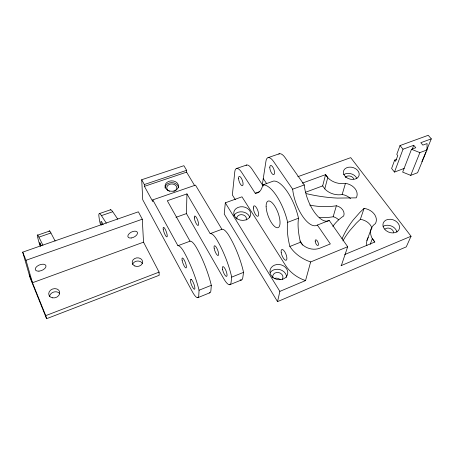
<?xml version="1.0" encoding="UTF-8"?>
<svg xmlns="http://www.w3.org/2000/svg" width="454" height="454" viewBox="0 0 454 454"><rect width="100%" height="100%" fill="white"/><g stroke="black" fill="none" stroke-linecap="round" stroke-linejoin="round"><path stroke-width="0.68" d="M394.679 160.086L391.609 168.479L394.486 172.077L403.021 149.218L413.736 145.291L415.773 147.72L411.5 149.292L402.664 172.117L410.717 175.363L417.589 172.724L426.976 149.968L427.072 143.56L422.856 145.11L420.807 142.704L431.3 138.856L428.23 135.298L400.002 145.564L396.779 154.36L397.766 155.569L395.655 161.289L394.679 160.086L396.66 159.354M194.721 185.743L186.6 172.14L186.645 170.318L183.881 165.699L141.705 179.739L142.738 199.766L192.303 291.621A14.38 3.416 68.8 0 0 198.761 295.56L199.062 290.225A41.076 9.511 69.1 0 0 195.237 277.462L194.062 274.171A41.076 9.511 69.1 0 0 185.879 255.477L185.408 254.626A18.41 4.37 69.3 0 0 178.388 245.688L177.928 245.71L152.76 199.874L195.498 185.124L221.898 229.276L222.454 229.219A17.984 5.346 69.1 0 1 230.11 237.641L230.604 238.458A40.151 11.645 68.9 0 1 238.872 256.606L240.007 259.824A40.151 11.645 68.9 0 1 243.554 272.355L242.776 277.763A14.051 4.177 68.6 0 1 240.149 279.806M186.946 193.898L210.191 233.651L210.718 233.6A18.098 5.096 69.2 0 1 218.215 242.158L218.703 242.986A40.395 11.089 68.9 0 1 226.949 261.277L228.095 264.517A40.395 11.089 68.9 0 1 231.71 277.11L231.058 282.496A14.136 3.978 68.7 0 1 223.918 278.949L186.435 213.59L186.946 193.898L167.293 200.742L190.039 241.188L190.527 241.153A18.296 4.648 69.2 0 1 197.728 249.944L198.205 250.784A40.82 10.107 69 0 1 206.411 269.33L207.574 272.599A40.82 10.107 69 0 1 211.32 285.299L210.889 290.651A14.29 3.626 68.8 0 1 209.243 292.807M278.784 154.037A12.962 5.17 70.8 0 1 285.033 157.544L304.276 184.937A27.325 11.713 69.4 0 0 314.276 211.99A27.325 11.713 69.4 0 0 329.207 220.417L347.69 246.732L310.649 261.952L305.542 280.583L302.33 279.358A34.544 28.159 16.2 0 1 285.572 265.442L241.971 196.82L225.309 202.825L224.248 214.055L277.542 301.621L406.273 246.868L411.046 236.25L350.726 157.646L297.813 176.708M277.542 301.621L279.863 291.377L225.309 202.825M350.55 198.648A12.224 9.398 16.2 0 0 342.157 194.511L340.358 194.766A15.538 11.713 15 0 1 325.178 189.318L322.663 185.907L325.575 174.648L302.33 183.127M324.78 188.853L327.743 177.616L325.575 174.648L328.151 178.082A15.833 11.787 14.8 0 0 343.638 183.598L345.466 183.342A12.468 9.466 16 0 1 356.254 197.853L337.401 198.086A117.972 82.435 12.3 0 1 306.382 193.631M319.508 217.642A56.722 42.676 13 0 0 331.721 217.001L333.162 216.745L336.38 205.736L334.91 205.991A57.806 42.931 12.9 0 1 309.764 205.083M342.157 194.511L345.466 183.342M341.351 265.539L347.69 246.732M342.901 240.87A144.23 111.168 31.1 0 1 349.648 230.791L356.35 223.13L360.334 219.339L364.091 208.397A12.604 9.721 18.6 0 1 375.407 223.623L374.062 224.634A16.997 13.138 21.2 0 0 372.002 238.123L374.794 242.039L344.717 254.512M366.934 240.529L371.599 227.891M370.214 244.331L372.348 238.691L374.794 242.039M412.215 149.213L413.736 145.291M410.717 175.363L419.882 152.606L426.976 149.968M421.874 161.72L425.914 151.925M426.454 150.614L431.3 138.856M364.091 208.397L360.039 212.217L353.24 219.929A147.374 112.359 30.5 0 0 342.015 238.832M279.863 291.377L305.542 280.583M340.982 265.692L411.046 236.25M197.728 297.699L209.754 292.824M229.758 284.72L241.38 280.01M199.062 290.225L211.32 285.299M231.71 277.11L243.554 272.355M263.155 185.363L262.389 184.211L265.987 160.971A13.047 5.005 70.7 0 1 273.592 161.516L292.654 189.193A27.507 11.344 69.4 0 0 302.716 216.427A27.507 11.344 69.4 0 0 317.352 225.059L330.347 243.934L319.951 248.145A14.284 11.481 15.1 0 1 300.463 242.249A48.453 19.698 67.5 0 1 298.499 218.192A32.234 12.23 69.3 0 0 273.444 181.095L262.832 184.892A32.421 11.838 69.3 0 1 287.654 222.352A48.754 19.085 67.6 0 0 289.856 246.465L300.883 242.084M317.352 225.059L329.207 220.417M46.586 318.702L159.172 275.3L159.093 272.122L143.532 242.169L142.284 219.208L138.368 211.808L22.7 252.146L30.202 278.041L46.586 318.702L45.729 315.632L29.266 274.812M287.654 222.352L298.499 218.192M45.729 315.632L159.093 272.122M394.486 172.077L404.213 168.4M177.928 245.71L190.039 241.188M210.191 233.651L221.898 229.276M305.389 192.309L322.663 185.907M143.532 242.169L32.467 282.746L26.003 260.284L22.7 252.146M292.654 189.193L304.276 184.937M235.348 199.715L232.352 194.942L234.792 171.743A13.268 4.529 70.6 0 1 241.795 172.548L255.244 193.239L259.75 191.616M175.965 217.341L186.435 213.59M26.003 260.284L142.284 219.208M236.585 168.474L246.641 165.012M268.07 157.646L279.403 153.753M50.933 232.993A15.521 1.396 70 0 0 49.713 231.018L37.761 235.121A15.612 1.152 69.9 0 1 38.913 237.13L50.933 232.993L55.133 241.017M100.504 224.605A15.181 2.378 70.1 0 1 99.278 218.993L98.853 215.826A15.135 2.384 70.1 0 1 101.435 215.616L112.734 211.729L117.768 219.163M99.386 213.601L110.589 209.765M152.76 199.874L152.822 201.667L144.423 186.344L186.6 172.14M144.423 186.344L144.332 184.528L186.645 170.318M310.649 261.952L307.307 260.692A35.826 28.625 15.8 0 1 289.856 246.465M411.5 149.292L419.882 152.606M400.002 145.564L403.021 149.218M263.263 178.57L266.748 183.791M300.02 240.989L302.75 245.103M263.207 186.009L251.953 169.024A13.2 4.682 70.6 0 0 246.085 165.279M101.435 215.616L106.321 223.158M141.705 179.739L144.332 184.528M38.913 237.13L42.937 245.268M332.822 226.415A60.91 48.005 22.5 0 1 342.537 216.723L343.718 215.945A9.392 7.304 16 0 0 336.38 205.736M262.832 184.892A44.123 15.674 71.5 0 1 255.244 193.239M333.162 216.745A9.205 7.247 16.3 0 1 338.576 219.838M360.334 219.339A12.354 9.642 18.9 0 1 371.94 228.135M366.872 245.659A16.656 13.024 21.6 0 1 368.285 237.482M345.398 177.355A4.614 3.45 15.8 0 1 349.813 176.021A4.614 3.45 15.8 0 1 353.74 178.921M385.219 228.964A4.898 3.774 21.2 0 1 390.304 228.549A4.898 3.774 21.2 0 1 393.578 232.397M274.171 278.552A5.096 4.324 13.1 0 1 280.243 279.709M272.871 277.547A5.153 4.353 13 0 1 278.591 272.531A5.153 4.353 13 0 1 282.24 279.335M236.84 219.186A4.886 3.916 7.1 0 1 241.834 214.663A4.886 3.916 7.1 0 1 246.25 219.963M233.838 215.599A8.456 6.782 7.1 0 1 242.362 211.87A8.456 6.782 7.1 0 1 249.825 217.477M270.272 272.423A8.921 7.531 13 0 1 280.271 269.716A8.921 7.531 13 0 1 286.69 277.49M383.085 226.404A8.478 6.532 21.2 0 1 391.382 226.041A8.478 6.532 21.2 0 1 396.955 232.09M343.65 174.682A7.99 5.97 15.8 0 1 356.895 178.53M174.904 190.884A5 3.876 0.4 0 0 176.464 186.498L176.209 186.055A5 3.876 0.4 0 0 169.751 184.301A5 3.876 0.4 0 0 167.089 189.17L167.344 189.619A5 3.876 0.4 0 0 168.508 190.765M174.387 191.162A5 3.876 0.4 0 1 173.825 191.389M169.552 191.31A5 3.876 0.4 0 1 169.007 191.066M165.052 188.03A6.731 5.215 0.4 0 1 171.499 182.644A6.731 5.215 0.4 0 1 178.501 187.633M40.014 245.693A15.652 1.152 69.9 0 1 38.34 240.047L37.546 236.903A15.612 1.152 69.9 0 1 37.58 234.917M49.531 296.672A5.567 4.551 -16.4 0 1 53.589 292.098A5.567 4.551 -16.4 0 1 59.61 293.466M132.579 264.489A5.193 4.307 -6 0 1 137.216 261.061A5.193 4.307 -6 0 1 142.397 263.536M110.191 210.06A15.05 2.593 70.2 0 1 112.734 211.729M40.718 246.414A5.227 0.386 70 0 1 39.731 242.674A5.227 0.386 70 0 1 41.235 245.705M49.128 231.279A15.521 1.396 70 0 1 49.509 230.825M101.617 225.156A5.068 0.789 70.2 0 1 101.077 221.382A5.068 0.789 70.2 0 1 103.109 224.775M191.503 279.664L191.265 279.448A5.34 1.266 68.8 0 0 190.368 280.107L190.374 280.493A5.34 1.266 68.8 0 0 193.132 288.063A5.34 1.266 68.8 0 0 194.732 286.894A5.34 1.266 68.8 0 0 191.503 279.664M315.235 241.528A3.053 1.231 67.8 0 0 317.914 245.506A3.053 1.231 67.8 0 0 317.295 240.938A3.053 1.231 67.8 0 0 315.235 241.528M269.801 167.537A4.846 1.861 70.7 0 0 273.433 174.642A4.846 1.861 70.7 0 0 273.291 167.923A4.846 1.861 70.7 0 0 269.801 167.537M266.123 206.332A14.188 5.187 69.4 0 0 276.696 227.675A14.188 5.187 69.4 0 0 276.446 209.09A14.188 5.187 69.4 0 0 266.123 206.332M272.485 277.019A9.006 7.57 12.9 0 0 287.478 274.681A9.006 7.57 12.9 0 0 276.622 264.563A9.006 7.57 12.9 0 0 272.485 277.019M235.989 217.903A8.535 6.81 7.2 0 0 250.364 215.945A8.535 6.81 7.2 0 0 240.365 206.808A8.535 6.81 7.2 0 0 235.989 217.903M253.321 207.972A5.573 1.929 69.7 0 0 257.435 216.303A5.573 1.929 69.7 0 0 257.146 208.919A5.573 1.929 69.7 0 0 253.321 207.972M281.208 252.623A5.817 2.088 68.1 0 0 286.088 260.301A5.817 2.088 68.1 0 0 284.726 251.698A5.817 2.088 68.1 0 0 281.208 252.623M345.976 177.151A8.076 5.993 15.7 0 0 359.057 175.482A8.076 5.993 15.7 0 0 348.842 167.18A8.076 5.993 15.7 0 0 345.976 177.151M384.396 228.947A8.569 6.56 21 0 0 398.788 230.059A8.569 6.56 21 0 0 390.531 219.271A8.569 6.56 21 0 0 384.396 228.947M238.537 178.467A4.926 1.68 70.6 0 0 242.13 185.731A4.926 1.68 70.6 0 0 241.755 178.978A4.926 1.68 70.6 0 0 238.537 178.467M222.539 269.381A5.249 1.476 68.7 0 0 226.58 276.412A5.249 1.476 68.7 0 0 225.031 268.728A5.249 1.476 68.7 0 0 222.539 269.381M163.202 229.179A5.113 1.169 69.9 0 0 166.68 236.886A5.113 1.169 69.9 0 0 165.71 230.274A5.113 1.169 69.9 0 0 163.202 229.179M214.209 248.633A5.227 1.47 69.2 0 0 218.187 255.517A5.227 1.47 69.2 0 0 216.592 247.742A5.227 1.47 69.2 0 0 214.209 248.633M194.323 217.903A5.028 1.362 69.9 0 0 197.848 225.451A5.028 1.362 69.9 0 0 197.127 218.856A5.028 1.362 69.9 0 0 194.323 217.903M182.179 260.681A5.317 1.26 69.3 0 0 186.021 267.962A5.317 1.26 69.3 0 0 184.364 260.284A5.317 1.26 69.3 0 0 182.179 260.681M167.952 190.357A6.753 5.227 0.4 0 0 178.513 186.492A6.753 5.227 0.4 0 0 168.865 181.339A6.753 5.227 0.4 0 0 167.952 190.357M38.953 271.151A5.675 3.008 -21.8 0 0 45.899 265.579A5.675 3.008 -21.8 0 0 37.035 266.311A5.675 3.008 -21.8 0 0 38.953 271.151M131.257 237.992A5.255 2.832 -26.6 0 0 137.42 232.34A5.255 2.832 -26.6 0 0 129.356 233.464A5.255 2.832 -26.6 0 0 131.257 237.992M52.494 297.824A5.607 4.568 -16.2 0 0 59.65 291.837A5.607 4.568 -16.2 0 0 50.559 290.151A5.607 4.568 -16.2 0 0 52.494 297.824M134.866 266.004A5.227 4.324 -5.9 0 0 142.607 261.884A5.227 4.324 -5.9 0 0 134.702 258.513A5.227 4.324 -5.9 0 0 134.866 266.004"/></g></svg>
